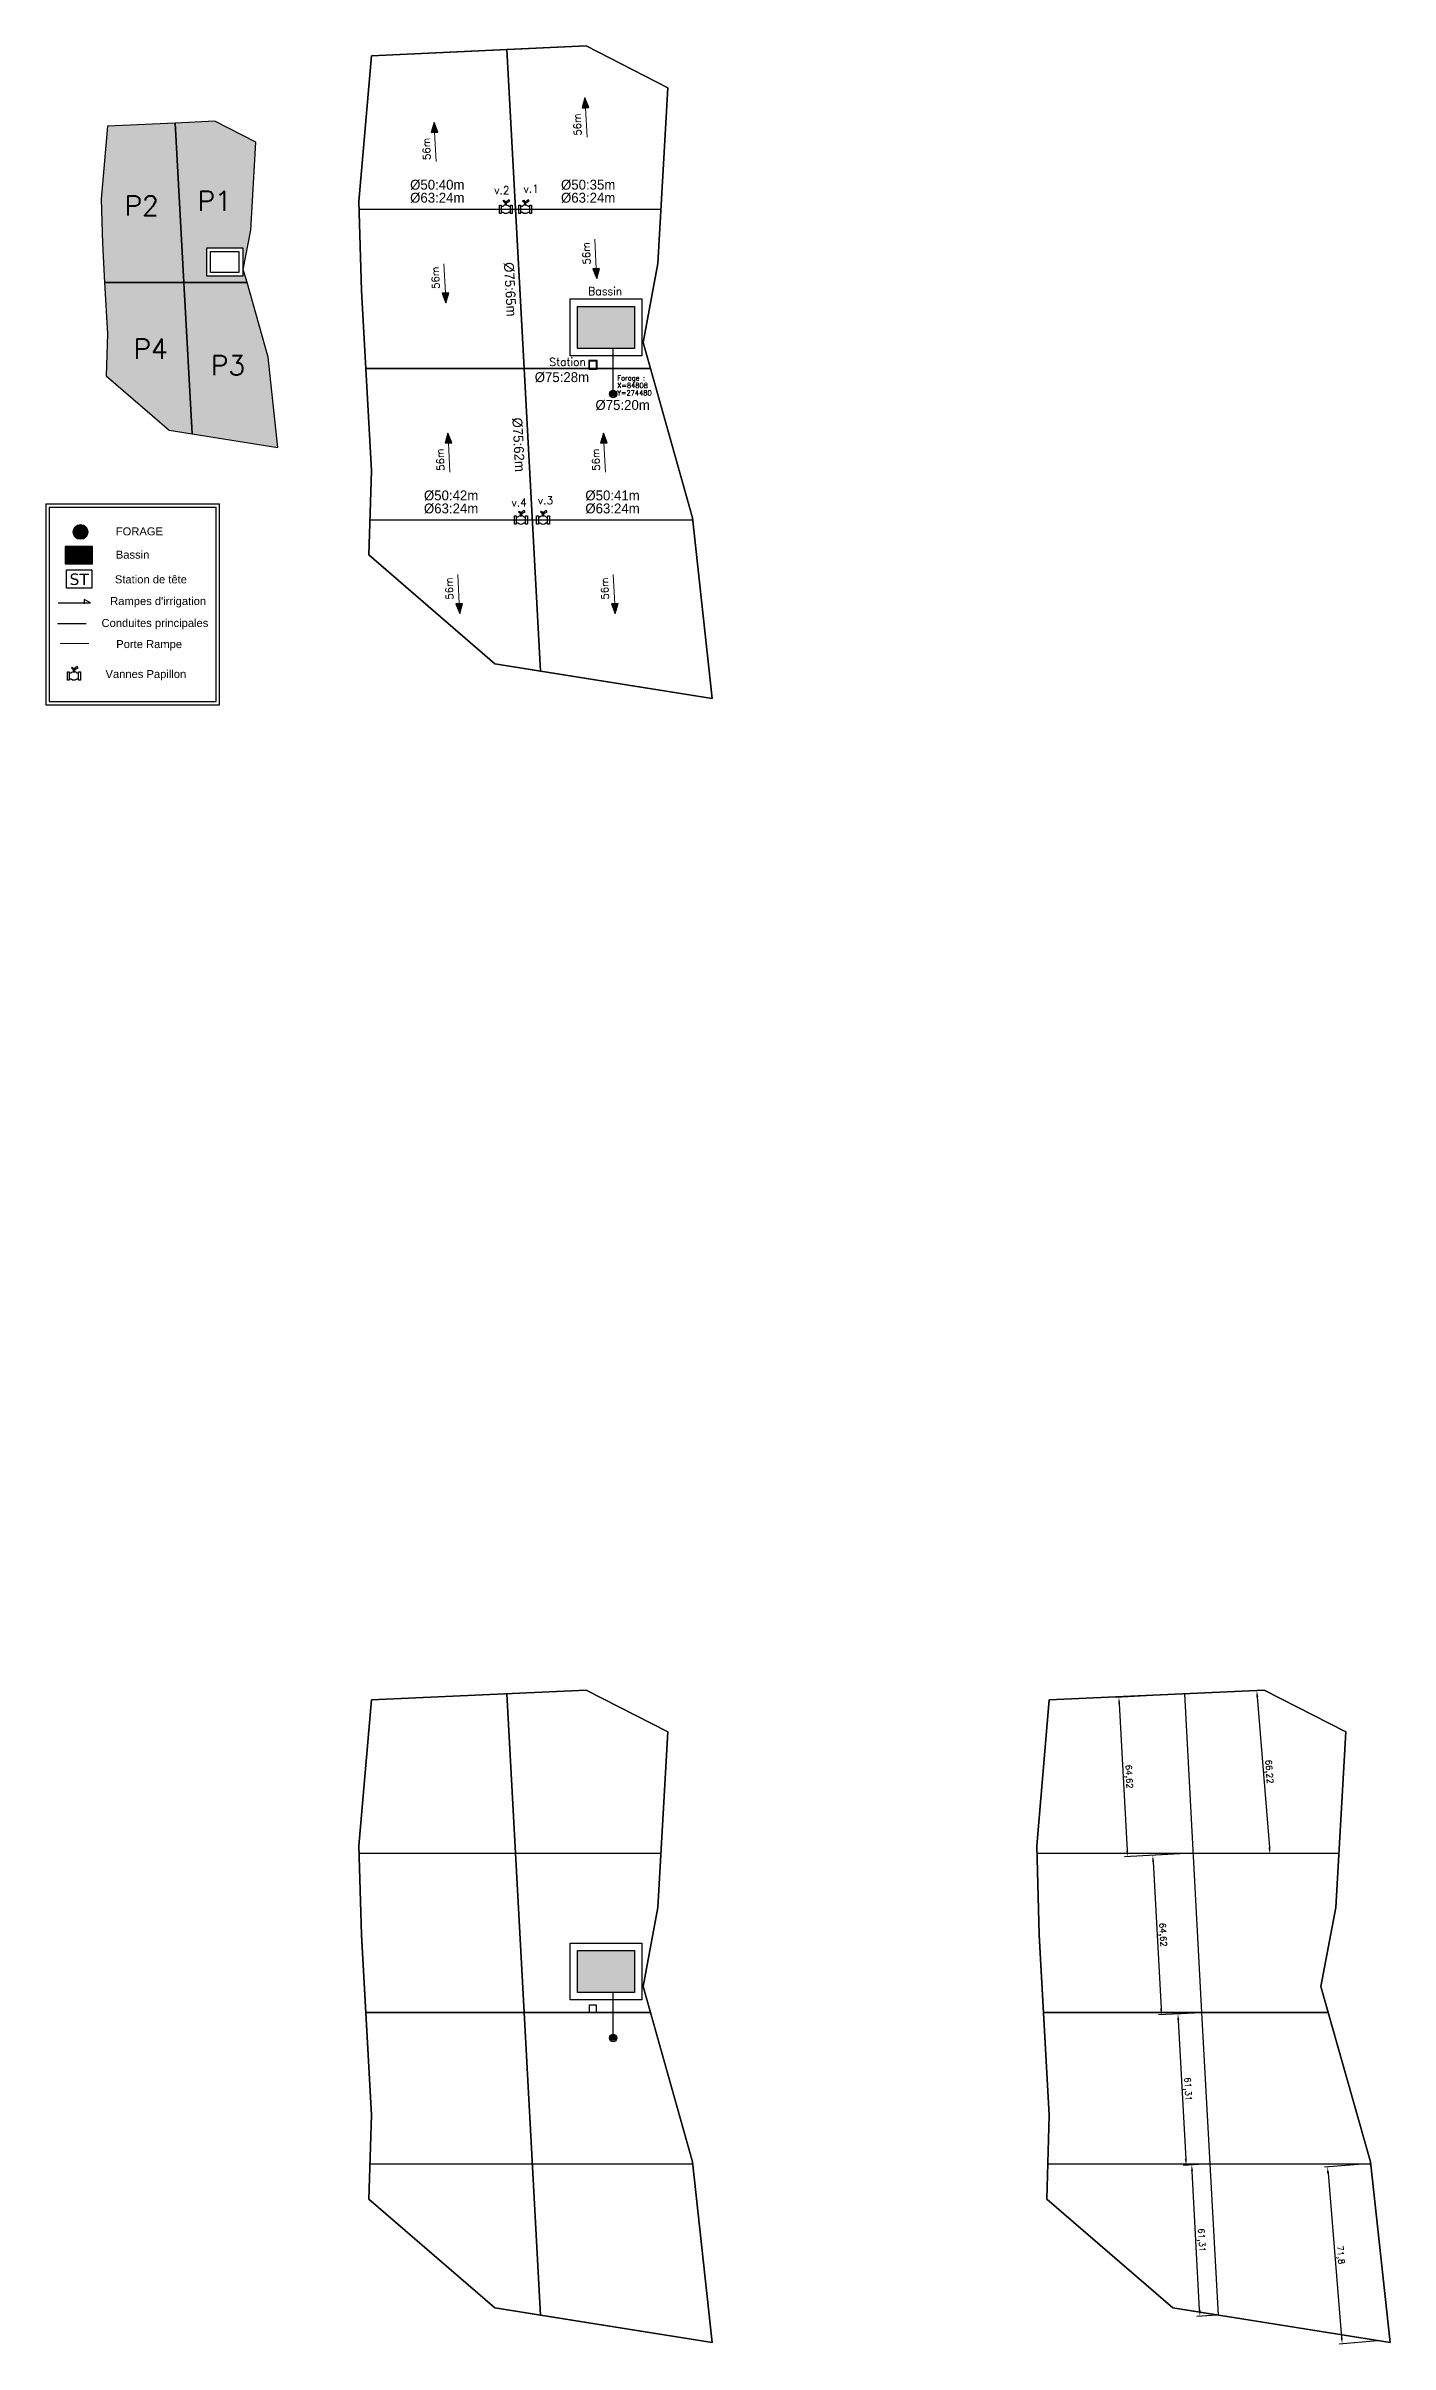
# Model space of a CAD drawing. Header units: millimetres. Extents: x 81856 to 91441, y 211852 to 275626.
# Drawn here: x 84579 to 85123, y 273694 to 274624 of the extents above; entities that cross this region are included whole.
import ezdxf
from ezdxf.enums import TextEntityAlignment as Align

# ---------------------------------------------------------------- set-up
doc = ezdxf.new("R2010")
doc.units = ezdxf.units.MM
doc.header["$LTSCALE"] = 2
doc.header["$PDMODE"] = 32
doc.header["$PDSIZE"] = -1
for name, color, linetype in [('LIMITE PROPRIETE', 7, 'Continuous'), ('LÉGENDE', 7, 'Continuous'), ('Numérotation', 7, 'Continuous'), ('vanne', 7, 'Continuous')]:
    doc.layers.add(name, color=color, linetype=linetype)
doc.layers.add('Principal', color=1, linetype='Continuous', lineweight=30)
doc.layers.add('rampe', color=142, linetype='Continuous', lineweight=25)
doc.styles.add('Arial', font='arial.ttf')
doc.styles.add('MtXpl_CordiaUPC', font='CordiaUPC.shx')
doc.styles.add('ROMANS', font='romans.shx', dxfattribs={"bigfont": '@extfont2.shx'})
doc.styles.add('Romans 5.0', font='Romans.shx', dxfattribs={"width": 0.99, "height": 1})
doc.styles.get("Standard").update_dxf_attribs({"font": 'txt.shx'})
doc.dimstyles.new('ISO-25', dxfattribs={"dimtxt": 2.5, "dimasz": 2.5, "dimexe": 1.25, "dimexo": 0.625, "dimtad": 1, "dimtxsty": 'Standard', "dimcen": 2.5, "dimadec": 0, "dimazin": 0, "dimtfac": 1, "dimtmove": 0, "dimatfit": 3, "dimfxl": 1, "dimarcsym": 0})
pattern_1 = [(0, (259.745, 431.6204), (0, 4), [0.3826834, -3.6173166]), (0, (259.745, 432.5443), (0, 4), [0.3826834, -3.6173166]), (90, (259.4742, 431.891), (-4, 2e-16), [0.3826834, -3.6173166]), (90, (260.398, 431.891), (-4, 2e-16), [0.3826834, -3.6173166]), (45, (260.1275, 431.6204), (-3.999999824, 0), [0.3826834, -5.2741708]), (45, (259.4742, 432.2737), (-3.999999824, 0), [0.3826834, -5.2741708]), (315, (259.4742, 431.891), (3.999999824, 0), [0.3826834, -5.2741708]), (315, (260.1275, 432.5443), (3.999999824, 0), [0.3826834, -5.2741708]), (0, (260.936, 432.0823), (0, 4), [0, -4]), (0, (258.936, 432.0823), (0, 4), [0, -4]), (0, (259.936, 433.0823), (0, 4), [0, -4]), (0, (259.936, 431.0823), (0, 4), [0, -4]), (0, (259.07, 432.5823), (0, 4), [0, -4]), (0, (259.07, 431.5823), (0, 4), [0, -4]), (0, (260.802, 432.5823), (0, 4), [0, -4]), (0, (260.802, 431.5823), (0, 4), [0, -4]), (0, (259.436, 432.9483), (0, 4), [0, -4]), (0, (259.436, 431.2163), (0, 4), [0, -4]), (0, (260.436, 432.9483), (0, 4), [0, -4]), (0, (260.436, 431.2163), (0, 4), [0, -4])]

# ---------------------------------------------------------------- blocks, each defined once
blk = doc.blocks.new('*D7')
at = {"color": 0, "lineweight": -2, "transparency": 16777216}
for p, q in [((85039.61, 273957.21), (85012.35, 273955.73)), ((85013.74, 273953.3), (85016.97, 273893.77)), ((85043.12, 273892.69), (85015.86, 273891.2))]:
    blk.add_line(p, q, dxfattribs=at)
at = {"color": 0, "transparency": 16777216}
for points in [[(85014.15, 273953.32), (85013.32, 273953.27), (85013.6, 273955.79)], [(85017.38, 273893.79), (85016.55, 273893.75), (85017.1, 273891.27)]]:
    blk.add_solid(points, dxfattribs=at)
at = {"layer": 'Defpoints', "color": 0, "transparency": 16777216}
for p in [(85040.24, 273957.24), (85017.1, 273891.27), (85043.74, 273892.72)]:
    blk.add_point(p, dxfattribs=at)
at = {"color": 0, "transparency": 16777216, "insert": (85017.43, 273923.65), "char_height": 2.5, "attachment_point": 5, "rotation": 273.10846}
blk.add_mtext('64,62', dxfattribs=at)
blk = doc.blocks.new('*D8')
at = {"color": 0, "lineweight": -2, "transparency": 16777216}
for p, q in [((85071.77, 273958.68), (85068.2, 273958.39)), ((85069.64, 273956), (85074.56, 273894.97)), ((85077.09, 273892.67), (85073.52, 273892.38))]:
    blk.add_line(p, q, dxfattribs=at)
at = {"color": 0, "transparency": 16777216}
for points in [[(85070.06, 273956.03), (85069.23, 273955.96), (85069.44, 273958.49)], [(85074.98, 273895.01), (85074.15, 273894.94), (85074.76, 273892.48)]]:
    blk.add_solid(points, dxfattribs=at)
at = {"layer": 'Defpoints', "color": 0, "transparency": 16777216}
for p in [(85072.4, 273958.73), (85074.76, 273892.48), (85077.72, 273892.72)]:
    blk.add_point(p, dxfattribs=at)
at = {"color": 0, "transparency": 16777216, "insert": (85074.18, 273925.65), "char_height": 2.5, "attachment_point": 5, "rotation": 274.60826}
blk.add_mtext('66,22', dxfattribs=at)
blk = doc.blocks.new('*D9')
at = {"color": 0, "lineweight": -2, "transparency": 16777216}
for p, q in [((85043.12, 273892.69), (85026.08, 273891.76)), ((85027.46, 273889.33), (85030.69, 273829.8)), ((85046.62, 273828.16), (85029.58, 273827.24))]:
    blk.add_line(p, q, dxfattribs=at)
at = {"color": 0, "transparency": 16777216}
for points in [[(85027.88, 273889.35), (85027.05, 273889.31), (85027.33, 273891.83)], [(85031.11, 273829.83), (85030.28, 273829.78), (85030.83, 273827.31)]]:
    blk.add_solid(points, dxfattribs=at)
at = {"layer": 'Defpoints', "color": 0, "transparency": 16777216}
for p in [(85043.74, 273892.72), (85030.83, 273827.31), (85047.25, 273828.2)]:
    blk.add_point(p, dxfattribs=at)
at = {"color": 0, "transparency": 16777216, "insert": (85031.16, 273859.68), "char_height": 2.5, "attachment_point": 5, "rotation": 273.10846}
blk.add_mtext('64,62', dxfattribs=at)
blk = doc.blocks.new('*D10')
at = {"color": 0, "lineweight": -2, "transparency": 16777216}
for p, q in [((85046.62, 273828.16), (85036.27, 273827.6)), ((85037.65, 273825.17), (85040.7, 273768.95)), ((85049.95, 273766.95), (85039.59, 273766.39))]:
    blk.add_line(p, q, dxfattribs=at)
at = {"color": 0, "transparency": 16777216}
for points in [[(85038.07, 273825.2), (85037.23, 273825.15), (85037.51, 273827.67)], [(85041.12, 273768.97), (85040.29, 273768.93), (85040.84, 273766.45)]]:
    blk.add_solid(points, dxfattribs=at)
at = {"layer": 'Defpoints', "color": 0, "transparency": 16777216}
for p in [(85047.25, 273828.2), (85040.84, 273766.45), (85050.57, 273766.98)]:
    blk.add_point(p, dxfattribs=at)
at = {"color": 0, "transparency": 16777216, "insert": (85041.26, 273797.18), "char_height": 2.5, "attachment_point": 5, "rotation": 273.10846}
blk.add_mtext('61,31', dxfattribs=at)
blk = doc.blocks.new('*D11')
at = {"color": 0, "lineweight": -2, "transparency": 16777216}
for p, q in [((85049.95, 273766.95), (85041.84, 273766.51)), ((85046.28, 273707.86), (85043.23, 273764.08)), ((85053.27, 273705.73), (85045.17, 273705.29))]:
    blk.add_line(p, q, dxfattribs=at)
at = {"color": 0, "transparency": 16777216}
for points in [[(85043.64, 273764.1), (85042.81, 273764.06), (85043.09, 273766.58)], [(85046.7, 273707.88), (85045.86, 273707.84), (85046.42, 273705.36)]]:
    blk.add_solid(points, dxfattribs=at)
at = {"layer": 'Defpoints', "color": 0, "transparency": 16777216}
for p in [(85043.09, 273766.58), (85050.57, 273766.98), (85053.9, 273705.77)]:
    blk.add_point(p, dxfattribs=at)
at = {"color": 0, "transparency": 16777216, "insert": (85046.83, 273736.08), "char_height": 2.5, "attachment_point": 5, "rotation": 273.10846}
blk.add_mtext('61,31', dxfattribs=at)
blk = doc.blocks.new('*D12')
at = {"color": 0, "lineweight": -2, "transparency": 16777216}
for p, q in [((85112.35, 273766.93), (85096.81, 273765.64)), ((85098.26, 273763.25), (85103.78, 273696.68)), ((85118.28, 273695.37), (85102.74, 273694.08))]:
    blk.add_line(p, q, dxfattribs=at)
at = {"color": 0, "transparency": 16777216}
for points in [[(85098.68, 273763.29), (85097.84, 273763.22), (85098.05, 273765.75)], [(85104.2, 273696.71), (85103.37, 273696.64), (85103.99, 273694.19)]]:
    blk.add_solid(points, dxfattribs=at)
at = {"layer": 'Defpoints', "color": 0, "transparency": 16777216}
for p in [(85112.97, 273766.98), (85118.91, 273695.42), (85103.99, 273694.19)]:
    blk.add_point(p, dxfattribs=at)
at = {"color": 0, "transparency": 16777216, "insert": (85103.1, 273730.14), "char_height": 2.5, "attachment_point": 5, "rotation": 274.7419}
blk.add_mtext('71,8', dxfattribs=at)
blk = doc.blocks.new('A$C07FB6640')
at = {"color": 0}
for points in [[(0, 9.3), (1.9, 9.3), (1.9, 0), (0, 0)], [(4.3, 13.8), (5.1, 14.6), (7, 12.4), (6.2, 11.8)], [(11.6, 13.8), (10.7, 15.1), (6.2, 11.8), (7.9, 11.8)], [(6.3, 9.4), (7.9, 9.4), (7.9, 11.8), (6.3, 11.8)], [(12.2, 9.3), (14.2, 9.3), (14.2, 0), (12.2, 0)]]:
    blk.add_lwpolyline(points, close=True, dxfattribs=at)
for points in [[(1.9, 8), (3.8, 8.1)], [(1.9, 1.3), (4.1, 1.3)], [(12.2, 1.2), (9.9, 1.2)], [(10.5, 8), (12.2, 7.9)]]:
    blk.add_lwpolyline(points, dxfattribs=at)
for start, end in [(39.6805, 138.0901), (229.2707, 308.2211)]:
    blk.add_arc((7.1, 4.8), 4.63, start, end, dxfattribs=at)

msp = doc.modelspace()

# ---------------------------------------------------------------- hatches: boundary and pattern name
at = {"lineweight": 9}
for points in [[(84797.469, 274602.96), (84796.344, 274598.912), (84797.677, 274598.982), (84799.011, 274599.052)], [(84736.394, 274593.093), (84735.269, 274589.046), (84736.602, 274589.115), (84737.936, 274589.185)], [(84802.258, 274529.9), (84803.384, 274533.947), (84802.05, 274533.878), (84800.717, 274533.808)], [(84741.183, 274520.034), (84742.309, 274524.081), (84740.975, 274524.011), (84739.642, 274523.941)], [(84741.982, 274467.357), (84740.857, 274463.31), (84742.19, 274463.38), (84743.524, 274463.449)], [(84804.94, 274467.357), (84803.815, 274463.31), (84805.149, 274463.38), (84806.482, 274463.449)], [(84746.771, 274394.298), (84747.897, 274398.345), (84746.563, 274398.275), (84745.229, 274398.206)], [(84809.729, 274394.298), (84810.855, 274398.345), (84809.521, 274398.275), (84808.188, 274398.206)]]:
    msp.add_hatch(color=3, dxfattribs=at).paths.add_polyline_path(points)
h = msp.add_hatch()
h.set_pattern_fill('BOIS', color=5)
h.set_pattern_definition(pattern_1)
h.paths.add_polyline_path([(84664.178, 274585.031), (84647.666, 274593.515), (84631.587, 274592.771), (84635.091, 274528.251), (84660.662, 274528.251), (84659.177, 274533.513), (84662.162, 274549.516)])
h.paths.add_polyline_path([(84658.913, 274542.323), (84658.913, 274530.823), (84644.413, 274530.823), (84644.413, 274542.323)], flags=16)
h.paths.add_polyline_path([(84657.413, 274540.823), (84657.413, 274532.323), (84645.913, 274532.323), (84645.913, 274540.823)], flags=0)
h.paths.add_polyline_path([(84631.587, 274592.771), (84604.179, 274591.504), (84601.67, 274562.013), (84602.161, 274544.006), (84603.032, 274528.251), (84635.091, 274528.251)])
h.paths.add_polyline_path([(84640.237, 274555.31), (84654.797, 274555.31), (84654.797, 274567.31), (84640.237, 274567.31)], flags=24)
h.paths.add_polyline_path([(84609.602, 274553.376), (84626.425, 274553.376), (84626.425, 274565.376), (84609.602, 274565.376)], flags=24)
h = msp.add_hatch()
h.set_pattern_fill('BOIS', color=1)
h.set_pattern_definition(pattern_1)
h.paths.add_polyline_path([(84660.662, 274528.251), (84635.091, 274528.251), (84638.416, 274467.036), (84673.155, 274461.509), (84669.186, 274498.027)])
h.paths.add_polyline_path([(84635.091, 274528.251), (84603.032, 274528.251), (84604.178, 274507.531), (84603.674, 274490.526), (84629.192, 274468.503), (84638.416, 274467.036)])
h.paths.add_polyline_path([(84644.532, 274488.784), (84661.355, 274488.784), (84661.355, 274500.784), (84644.532, 274500.784)], flags=24)
h.paths.add_polyline_path([(84613.023, 274495.451), (84630.223, 274495.451), (84630.223, 274507.451), (84613.023, 274507.451)], flags=24)
at = {"lineweight": -2}
h = msp.add_hatch(color=5, dxfattribs=at)
h.dxf.hatch_style = 1
h.paths.add_polyline_path([(84794.476, 274518.623), (84817.476, 274518.623), (84817.476, 274501.623), (84794.476, 274501.623)])
h = msp.add_hatch(color=5, dxfattribs=at)
h.dxf.hatch_style = 1
edge = h.paths.add_edge_path()
edge.add_arc((84808.899, 274483.18), 1, 0, 360)
at = {"linetype": 'Continuous'}
h = msp.add_hatch(color=0, dxfattribs=at)
h.set_gradient(color1=(0, 0, 255), one_color=1, tint=1)
h.paths.add_polyline_path([(84598.129, 274414.45), (84598.129, 274421.472), (84587.085, 274421.472), (84587.085, 274414.45)])
at = {"lineweight": -2}
h = msp.add_hatch(color=5, dxfattribs=at)
h.dxf.hatch_style = 1
h.paths.add_polyline_path([(84794.476, 273853.344), (84817.476, 273853.344), (84817.476, 273836.344), (84794.476, 273836.344)])
h = msp.add_hatch(color=5, dxfattribs=at)
h.dxf.hatch_style = 1
edge = h.paths.add_edge_path()
edge.add_arc((84808.899, 273817.901), 1, 0, 360)
at = {"layer": 'LIMITE PROPRIETE'}
h = msp.add_hatch(color=256, dxfattribs=at)
h.set_gradient(color1=(0, 0, 255), one_color=1, tint=1)
h.paths.add_polyline_path([(84596.212, 274427.387, 1), (84590.263, 274427.387, 1)])

# ---------------------------------------------------------------- linework, layer by layer
at = {"color": 5, "lineweight": 30}
for p, q in [((84706.071, 274557.998), (84769.328, 274557.998)), ((84769.328, 274557.998), (84828.221, 274557.998)), ((84710.419, 274432.262), (84776.156, 274432.262)), ((84776.156, 274432.262), (84841.106, 274432.262)), ((84706.071, 273892.719), (84769.328, 273892.719)), ((84769.328, 273892.719), (84828.221, 273892.719)), ((84980.486, 273892.719), (85043.743, 273892.719)), ((85043.743, 273892.719), (85102.636, 273892.719)), ((84710.419, 273766.983), (84776.156, 273766.983)), ((84776.156, 273766.983), (84841.106, 273766.983)), ((84984.833, 273766.983), (85050.571, 273766.983)), ((85050.571, 273766.983), (85115.52, 273766.983))]:
    msp.add_line(p, q, dxfattribs=at)
at = {"color": 1, "lineweight": 30}
for p, q in [((84772.832, 274493.477), (84769.328, 274557.998)), ((84799.176, 274493.477), (84772.832, 274493.477)), ((84772.832, 274493.477), (84776.156, 274432.262)), ((84772.832, 273828.198), (84769.328, 273892.719)), ((84799.176, 273828.198), (84772.832, 273828.198)), ((84772.832, 273828.198), (84776.156, 273766.983))]:
    msp.add_line(p, q, dxfattribs=at)
at = {"color": 6, "lineweight": 30}
for p, q in [((84808.899, 274483.18), (84808.899, 274501.623)), ((84808.899, 273817.901), (84808.899, 273836.344))]:
    msp.add_line(p, q, dxfattribs=at)
msp.add_line((84579.274, 274357.429, -433.463), (84649.527, 274357.429, -433.463))
for points in [[(84711.007, 274619.984), (84797.982, 274624.006), (84831.005, 274607.037), (84826.973, 274536.008), (84821.004, 274504.003), (84841.022, 274433.031), (84848.96, 274359.993), (84761.033, 274373.983), (84709.997, 274418.028), (84711.005, 274452.039), (84706.972, 274524.988), (84705.989, 274561.002), (84711.007, 274619.984)], [(84736.394, 274593.093), (84735.269, 274589.046), (84736.602, 274589.115), (84737.936, 274589.185), (84736.394, 274593.093)], [(84644.413, 274542.323), (84658.913, 274542.323), (84658.913, 274530.823), (84644.413, 274530.823)], [(84645.913, 274540.823), (84657.413, 274540.823), (84657.413, 274532.323), (84645.913, 274532.323)], [(84741.183, 274520.034), (84742.309, 274524.081), (84740.975, 274524.011), (84739.642, 274523.941), (84741.183, 274520.034)], [(84791.476, 274521.623), (84820.476, 274521.623), (84820.476, 274498.623), (84791.476, 274498.623)], [(84794.476, 274518.623), (84817.476, 274518.623), (84817.476, 274501.623), (84794.476, 274501.623)], [(84741.982, 274467.357), (84740.857, 274463.31), (84742.19, 274463.38), (84743.524, 274463.449), (84741.982, 274467.357)], [(84804.94, 274467.357), (84803.815, 274463.31), (84805.149, 274463.38), (84806.482, 274463.449), (84804.94, 274467.357)], [(84746.771, 274394.298), (84747.897, 274398.345), (84746.563, 274398.275), (84745.229, 274398.206), (84746.771, 274394.298)], [(84809.729, 274394.298), (84810.855, 274398.345), (84809.521, 274398.275), (84808.188, 274398.206), (84809.729, 274394.298)], [(84711.007, 273954.705), (84797.982, 273958.727), (84831.005, 273941.758), (84826.973, 273870.728), (84821.004, 273838.724), (84841.022, 273767.752), (84848.96, 273694.714), (84761.033, 273708.704), (84709.997, 273752.749), (84711.005, 273786.76), (84706.972, 273859.709), (84705.989, 273895.723), (84711.007, 273954.705)], [(84985.422, 273954.705), (85072.397, 273958.727), (85105.42, 273941.758), (85101.387, 273870.728), (85095.419, 273838.724), (85115.437, 273767.752), (85123.374, 273694.714), (85035.447, 273708.704), (84984.411, 273752.749), (84985.42, 273786.76), (84981.386, 273859.709), (84980.404, 273895.723), (84985.422, 273954.705)], [(84791.476, 273856.344), (84820.476, 273856.344), (84820.476, 273833.344), (84791.476, 273833.344)], [(84794.476, 273853.344), (84817.476, 273853.344), (84817.476, 273836.344), (84794.476, 273836.344)]]:
    msp.add_lwpolyline(points, close=True)
at = {"flags": 128}
for points in [[(84823.973, 274493.477), (84821.004, 274504.003), (84826.973, 274536.008), (84831.005, 274607.037), (84797.982, 274624.006), (84711.007, 274619.984), (84705.989, 274561.002), (84706.972, 274524.988), (84708.714, 274493.477)], [(84765.824, 274622.519), (84711.007, 274619.984), (84705.989, 274561.002), (84706.972, 274524.988), (84708.714, 274493.477), (84772.832, 274493.477)], [(84831.005, 274607.037), (84797.982, 274624.006), (84765.824, 274622.519), (84772.832, 274493.477), (84823.973, 274493.477), (84821.004, 274504.003), (84826.973, 274536.008)], [(84631.587, 274592.771), (84604.179, 274591.504), (84601.67, 274562.013), (84602.161, 274544.006), (84603.032, 274528.251), (84635.091, 274528.251)], [(84664.178, 274585.031), (84647.666, 274593.515), (84631.587, 274592.771), (84635.091, 274528.251), (84660.662, 274528.251), (84659.177, 274533.513), (84662.162, 274549.516)], [(84635.091, 274528.251), (84603.032, 274528.251), (84604.178, 274507.531), (84603.674, 274490.526), (84629.192, 274468.503), (84638.416, 274467.036)], [(84660.662, 274528.251), (84635.091, 274528.251), (84638.416, 274467.036), (84673.155, 274461.509), (84669.186, 274498.027)], [(84711.005, 274452.039), (84709.997, 274418.028), (84761.033, 274373.983), (84848.96, 274359.993), (84841.022, 274433.031), (84823.973, 274493.477), (84708.714, 274493.477)], [(84772.832, 274493.477), (84708.714, 274493.477), (84711.005, 274452.039), (84709.997, 274418.028), (84761.033, 274373.983), (84779.481, 274371.048)], [(84823.973, 274493.477), (84772.832, 274493.477), (84779.481, 274371.048), (84848.96, 274359.993), (84841.022, 274433.031)], [(84823.973, 273828.198), (84821.004, 273838.724), (84826.973, 273870.728), (84831.005, 273941.758), (84797.982, 273958.727), (84711.007, 273954.705), (84705.989, 273895.723), (84706.972, 273859.709), (84708.714, 273828.198)], [(84765.824, 273957.24), (84711.007, 273954.705), (84705.989, 273895.723), (84706.972, 273859.709), (84708.714, 273828.198), (84772.832, 273828.198)], [(84831.005, 273941.758), (84797.982, 273958.727), (84765.824, 273957.24), (84772.832, 273828.198), (84823.973, 273828.198), (84821.004, 273838.724), (84826.973, 273870.728)], [(85098.388, 273828.198), (85095.419, 273838.724), (85101.387, 273870.728), (85105.42, 273941.758), (85072.397, 273958.727), (84985.422, 273954.705), (84980.404, 273895.723), (84981.386, 273859.709), (84983.129, 273828.198)], [(85040.239, 273957.24), (84985.422, 273954.705), (84980.404, 273895.723), (84981.386, 273859.709), (84983.129, 273828.198), (85047.247, 273828.198)], [(84711.005, 273786.76), (84709.997, 273752.749), (84761.033, 273708.704), (84848.96, 273694.714), (84841.022, 273767.752), (84823.973, 273828.198), (84708.714, 273828.198)], [(84772.832, 273828.198), (84708.714, 273828.198), (84711.005, 273786.76), (84709.997, 273752.749), (84761.033, 273708.704), (84779.481, 273705.768)], [(84823.973, 273828.198), (84772.832, 273828.198), (84779.481, 273705.768), (84848.96, 273694.714), (84841.022, 273767.752)], [(84985.42, 273786.76), (84984.411, 273752.749), (85035.447, 273708.704), (85123.374, 273694.714), (85115.437, 273767.752), (85098.388, 273828.198), (84983.129, 273828.198)], [(85047.247, 273828.198), (84983.129, 273828.198), (84985.42, 273786.76), (84984.411, 273752.749), (85035.447, 273708.704), (85053.895, 273705.768)]]:
    msp.add_lwpolyline(points, close=True, dxfattribs=at)
at = {"elevation": 232.542}
for points in [[(84797.469, 274602.96), (84796.344, 274598.912), (84797.677, 274598.982), (84799.011, 274599.052), (84797.469, 274602.96)], [(84802.258, 274529.9), (84803.384, 274533.947), (84802.05, 274533.878), (84800.717, 274533.808), (84802.258, 274529.9)]]:
    msp.add_lwpolyline(points, close=True, dxfattribs=at)
at = {"color": 3, "lineweight": 9, "elevation": 232.542, "flags": 128}
for points in [[(84797.677, 274598.993), (84798.299, 274587.098)], [(84802.051, 274533.866), (84801.428, 274545.762)]]:
    msp.add_lwpolyline(points, dxfattribs=at)
at = {"color": 3, "lineweight": 9, "flags": 128}
for points in [[(84736.602, 274589.127), (84737.224, 274577.231)], [(84740.976, 274524), (84740.353, 274535.895)], [(84742.19, 274463.391), (84742.812, 274451.495)], [(84805.148, 274463.391), (84805.77, 274451.495)], [(84746.564, 274398.264), (84745.941, 274410.16)], [(84809.522, 274398.264), (84808.899, 274410.16)]]:
    msp.add_lwpolyline(points, dxfattribs=at)
at = {"lineweight": -2}
for points in [[(84802.376, 274496.677), (84798.976, 274496.677), (84798.976, 274493.277), (84802.376, 274493.277)], [(84802.176, 274496.477), (84799.176, 274496.477), (84799.176, 274493.477), (84802.176, 274493.477)], [(84802.176, 273831.198), (84799.176, 273831.198), (84799.176, 273828.198), (84802.176, 273828.198)]]:
    msp.add_lwpolyline(points, close=True, dxfattribs=at)
at = {"elevation": -433.463}
for points in [[(84579.274, 274438.74), (84649.527, 274438.74)], [(84580.576, 274437.438), (84648.225, 274437.438)]]:
    msp.add_lwpolyline(points, dxfattribs=at)
at = {"color": 5, "linetype": 'Continuous', "elevation": 471.456}
msp.add_lwpolyline([(84598.129, 274421.472), (84587.085, 274421.472), (84587.085, 274414.45), (84598.129, 274414.45)], close=True, dxfattribs=at)
at = {"lineweight": 25, "elevation": -433.463}
msp.add_lwpolyline([(84587.606, 274411.994), (84597.797, 274411.994), (84597.797, 274404.61), (84587.606, 274404.61)], close=True, dxfattribs=at)
for centre, radius in [((84808.899, 274483.18), 1.5), ((84808.899, 274483.18), 1), ((84808.899, 274483.18), 1), ((84808.899, 273817.901), 1.5), ((84808.899, 273817.901), 1)]:
    msp.add_circle(centre, radius)
at = {"layer": 'LIMITE PROPRIETE', "color": 5}
msp.add_circle((84593.271, 274427.354, -433.463), 2.974, dxfattribs=at)
at = {"layer": 'LÉGENDE'}
for p, q in [((84579.274, 274438.74, -433.463), (84579.274, 274391.108, -433.463)), ((84580.576, 274437.438, -433.463), (84580.576, 274391.108, -433.463)), ((84579.274, 274391.108, -433.463), (84579.274, 274357.429, -433.463)), ((84580.576, 274391.108, -433.463), (84580.576, 274358.73, -433.463)), ((84648.225, 274358.73, -433.463), (84648.225, 274391.108, -433.463)), ((84649.527, 274357.429, -433.463), (84649.527, 274391.108, -433.463)), ((84580.576, 274358.73, -433.463), (84648.225, 274358.73, -433.463))]:
    msp.add_line(p, q, dxfattribs=at)
at = {"layer": 'LÉGENDE', "color": 0}
for p, q in [((84649.527, 274391.108, -433.463), (84649.527, 274438.74, -433.463)), ((84648.225, 274391.108, -433.463), (84648.225, 274437.438, -433.463))]:
    msp.add_line(p, q, dxfattribs=at)
at = {"layer": 'LÉGENDE', "color": 5, "lineweight": 13}
msp.add_line((84584.978, 274382.242, -433.463), (84596.644, 274382.242, -433.463), dxfattribs=at)
at = {"layer": 'Principal', "lineweight": -2}
msp.add_line((84583.925, 274390.335, -433.463), (84595.59, 274390.335, -433.463), dxfattribs=at)
at = {"layer": 'rampe', "color": 3, "linetype": 'Continuous', "ltscale": 0.3}
for p, q in [((84584.253, 274398.696, -433.463), (84597.372, 274398.709, -433.463)), ((84594.712, 274400.038, -433.463), (84594.712, 274398.303, -433.463)), ((84597.372, 274398.709, -433.463), (84594.712, 274400.038, -433.463))]:
    msp.add_line(p, q, dxfattribs=at)

# ---------------------------------------------------------------- block references
at = {"layer": 'vanne', "xscale": 0.3640232009740401, "yscale": 0.3640232004268153, "zscale": 0.3640232008961064}
for p in [(84762.833, 274556.236), (84770.673, 274556.236), (84768.984, 274430.5), (84777.914, 274430.5), (84588.044, 274367.379, -1932.328)]:
    msp.add_blockref('A$C07FB6640', p, dxfattribs=at)

# ---------------------------------------------------------------- texts
at = {"style": 'ROMANS'}
for p in [(84796.757, 274592.308, 232.542), (84735.682, 274582.441), (84800.397, 274540.169, 232.542), (84739.322, 274530.302), (84741.27, 274456.706), (84804.228, 274456.706), (84744.909, 274404.566), (84807.868, 274404.566)]:
    msp.add_text('56m', height=3, rotation=92.821868, dxfattribs=at).set_placement(p, align=Align.BOTTOM_CENTER)
at = {"color": 5, "lineweight": -3, "style": 'MtXpl_CordiaUPC'}
for s, p in [('Ø50:40m', (84737.7, 274567.865, 232.542)), ('Ø50:35m', (84798.775, 274567.865, 232.542)), ('Ø63:24m', (84737.7, 274562.596, 232.542)), ('Ø63:24m', (84798.775, 274562.596, 232.542)), ('Ø50:42m', (84743.288, 274442.129, 232.542)), ('Ø63:24m', (84743.288, 274436.86, 232.542)), ('Ø50:41m', (84808.631, 274442.129, 232.542)), ('Ø63:24m', (84808.631, 274436.86, 232.542))]:
    msp.add_text(s, height=4, dxfattribs=at).set_placement(p, align=Align.MIDDLE_CENTER)
at = {"color": 1, "lineweight": -3, "style": 'MtXpl_CordiaUPC'}
for s, p in [('Ø75:65m', (84767.222, 274525.528, -233.851)), ('Ø75:62m', (84770.636, 274462.66, -233.851))]:
    msp.add_text(s, height=4, rotation=273.108464, dxfattribs=at).set_placement(p, align=Align.MIDDLE_CENTER)
msp.add_text('Ø75:28m', height=4, dxfattribs=at).set_placement((84788.14, 274489.996, -233.851), align=Align.MIDDLE_CENTER)
at = {"color": 6, "lineweight": -3, "style": 'MtXpl_CordiaUPC'}
msp.add_text('Ø75:20m', height=4, dxfattribs=at).set_placement((84812.725, 274478.73, -233.851), align=Align.MIDDLE_CENTER)
at = {"lineweight": 25, "insert": (84588.819, 274410.518, -940.217), "char_height": 4.60962, "width": 13.09155, "attachment_point": 1}
msp.add_mtext('{\\fVerdana|b0|i0|c0|p34;ST}', dxfattribs=at)
at = {"layer": 'LÉGENDE', "style": 'Arial'}
for s, p in [('FORAGE', (84607.557, 274425.962, -433.463)), ('Bassin', (84607.557, 274416.533, -433.463)), ('Station de tête', (84607.185, 274406.551, -433.463))]:
    msp.add_text(s, height=3.2375, dxfattribs=at).set_placement(p)
at = {"layer": 'LÉGENDE', "char_height": 3.2375, "attachment_point": 1, "style": 'Arial'}
for s, insert in [('Conduites principales', (84601.77, 274392.136, -433.463)), ("Rampes d'irrigation", (84605.281, 274401.007, -433.463)), ('Porte Rampe  ', (84607.734, 274383.589, -433.463)), ('Vannes Papillon', (84603.382, 274371.481, -433.463))]:
    msp.add_mtext(s, dxfattribs=dict(at, insert=insert))
at = {"layer": 'Numérotation', "style": 'Romans 5.0', "width": 0.99}
for s, height, p in [('P2', 8, (84618.013, 274559.376)), ('P1', 8, (84647.517, 274561.31)), ('v.2', 3.2, (84763.83, 274565.618)), ('v.1', 3.2, (84775.671, 274566.241)), ('Bassin', 3.2, (84805.662, 274524.857)), ('P4', 8, (84621.623, 274501.451)), ('P3', 8, (84652.943, 274494.784)), ('Station', 3.2, (84790.434, 274496.231)), ('v.4', 3.2, (84770.864, 274439.269)), ('v.3', 3.2, (84781.53, 274440.137))]:
    msp.add_text(s, height=height, dxfattribs=at).set_placement(p, align=Align.MIDDLE)
for s, p in [('X=84808', (84810.549, 274485.629)), ('Forage :', (84810.549, 274488.629)), ('Y=274480', (84810.549, 274482.629))]:
    msp.add_text(s, height=2, dxfattribs=at).set_placement(p)

# ---------------------------------------------------------------- dimensions: what is measured, and where the dimension line sits
at = {"color": 3}
for p1, p2, distance, picture, middle in [((85040.239, 273957.24), (85043.743, 273892.719), -26.678, '*D7', (85017.432, 273923.646)), ((85072.397, 273958.727), (85077.717, 273892.719), -2.965, '*D8', (85074.178, 273925.652)), ((85043.743, 273892.719), (85047.247, 273828.198), -16.44, '*D9', (85031.159, 273859.68)), ((85047.247, 273828.198), (85050.571, 273766.983), -9.747, '*D10', (85041.257, 273797.175)), ((85053.895, 273705.768), (85050.571, 273766.983), 7.49, '*D11', (85046.834, 273736.083)), ((85112.972, 273766.983), (85118.907, 273695.425), -14.969, '*D12', (85103.098, 273730.139))]:
    dim = msp.add_aligned_dim(p1=p1, p2=p2, distance=distance, dimstyle='ISO-25', dxfattribs=at)
    dim.commit()
    dim.dimension.update_dxf_attribs({"geometry": picture, "text_midpoint": middle})

doc.saveas('drawing.dxf')
